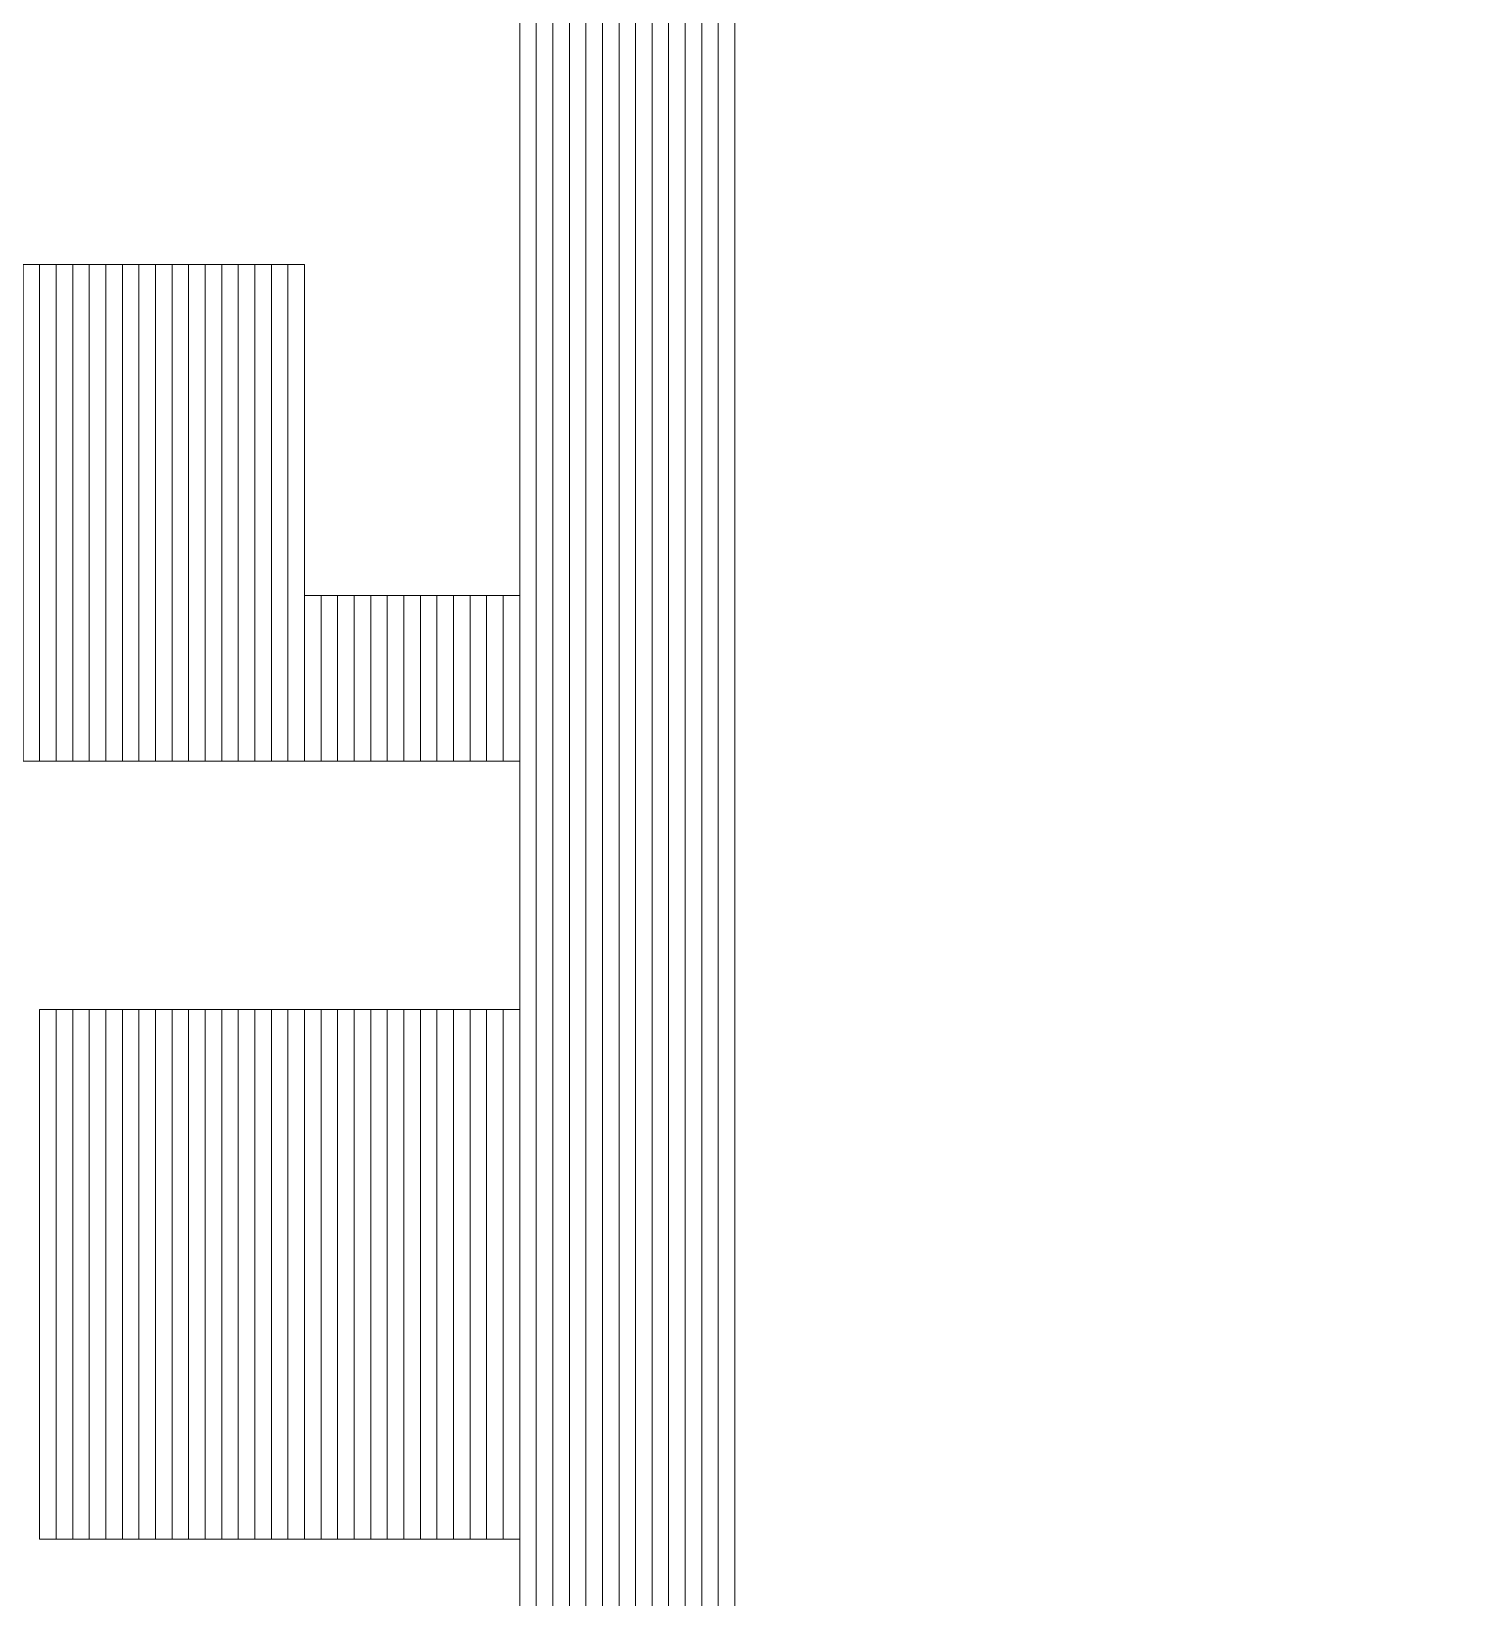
# Model space of a CAD drawing. Header units: millimetres. Extents: x -86 to 67, y -55 to 52.
# Drawn here: x 58.047 to 60.265, y 29.888 to 32.292 of the extents above; entities that cross this region are included whole.
import ezdxf

# ---------------------------------------------------------------- set-up
doc = ezdxf.new("R2010")
doc.units = ezdxf.units.MM
doc.header["$MEASUREMENT"] = 0
doc.layers.add('BG_OUTLINE', color=7, linetype='Continuous')
doc.layers.add('MA_PEN3', color=7, linetype='Continuous')

msp = doc.modelspace()

# ---------------------------------------------------------------- linework, layer by layer
at = {"layer": 'BG_OUTLINE', "color": 3, "lineweight": 9}
msp.add_open_spline([(-60.0926, 34.7331), (-60.0926, 34.7331), (63.7724, 34.7331), (63.7724, 34.7331), (63.7724, 34.7331), (64.585, 34.7336), (65.3646, 34.4113), (65.9396, 33.837), (65.9396, 33.837), (66.5146, 33.2627), (66.8379, 32.4797), (66.8384, 31.667), (66.8384, 31.667), (66.8384, 31.667), (66.8412, -52.28), (66.8412, -52.28), (66.8412, -52.28), (66.8412, -52.28), (66.8384, -52.1933), (66.8384, -52.1933), (66.8384, -52.1933), (66.8389, -53.006), (66.5166, -53.7856), (65.9424, -54.3606), (65.9424, -54.3606), (65.3681, -54.9356), (64.585, -55.2589), (63.7724, -55.2594), (63.7724, -55.2594), (63.7724, -55.2594), (-60.1869, -55.2594), (-60.1869, -55.2594), (-60.1869, -55.2594), (-60.1869, -55.2594), (-60.0853, -55.2518), (-60.0853, -55.2518), (-60.0853, -55.2518), (-60.8979, -55.2523), (-61.6775, -54.9299), (-62.2525, -54.3557), (-62.2525, -54.3557), (-62.8275, -53.7814), (-63.1508, -52.9984), (-63.1513, -52.1857), (-63.1513, -52.1857), (-63.1513, -52.1857), (-63.1587, 31.667), (-63.1587, 31.667), (-63.1587, 31.667), (-63.1592, 32.4797), (-62.8369, 33.2593), (-62.2626, 33.8343), (-62.2626, 33.8343), (-61.6883, 34.4093), (-60.9053, 34.7326), (-60.0926, 34.7331)], degree=3, knots=[0, 0, 0, 0, 0.071429, 0.071429, 0.071429, 0.071429, 0.142857, 0.142857, 0.142857, 0.142857, 0.214286, 0.214286, 0.214286, 0.214286, 0.285714, 0.285714, 0.285714, 0.285714, 0.357143, 0.357143, 0.357143, 0.357143, 0.428571, 0.428571, 0.428571, 0.428571, 0.5, 0.5, 0.5, 0.5, 0.571429, 0.571429, 0.571429, 0.571429, 0.642857, 0.642857, 0.642857, 0.642857, 0.714286, 0.714286, 0.714286, 0.714286, 0.785714, 0.785714, 0.785714, 0.785714, 0.857143, 0.857143, 0.857143, 0.857143, 0.928571, 0.928571, 0.928571, 0.928571, 1, 1, 1, 1], dxfattribs=at)
at = {"layer": 'MA_PEN3', "color": 5, "lineweight": 9}
for points in [[(58.7968, 34.3213), (58.7968, 34.3213), (58.8222, 34.3213), (58.8222, 34.3213), (58.8222, 34.3213), (58.8222, 34.3213), (58.8222, 20.9355), (58.8222, 20.9355), (58.8222, 20.9355), (58.8222, 20.9355), (58.7968, 20.9355), (58.7968, 20.9355), (58.7968, 20.9355), (58.7968, 20.9355), (58.7968, 34.3213), (58.7968, 34.3213)], [(58.8222, 34.3213), (58.8222, 34.3213), (58.8476, 34.3213), (58.8476, 34.3213), (58.8476, 34.3213), (58.8476, 34.3213), (58.8476, 20.9355), (58.8476, 20.9355), (58.8476, 20.9355), (58.8476, 20.9355), (58.8222, 20.9355), (58.8222, 20.9355), (58.8222, 20.9355), (58.8222, 20.9355), (58.8222, 34.3213), (58.8222, 34.3213)], [(58.8476, 34.3213), (58.8476, 34.3213), (58.873, 34.3213), (58.873, 34.3213), (58.873, 34.3213), (58.873, 34.3213), (58.873, 20.9355), (58.873, 20.9355), (58.873, 20.9355), (58.873, 20.9355), (58.8476, 20.9355), (58.8476, 20.9355), (58.8476, 20.9355), (58.8476, 20.9355), (58.8476, 34.3213), (58.8476, 34.3213)], [(58.873, 34.3213), (58.873, 34.3213), (58.8984, 34.3213), (58.8984, 34.3213), (58.8984, 34.3213), (58.8984, 34.3213), (58.8984, 20.9355), (58.8984, 20.9355), (58.8984, 20.9355), (58.8984, 20.9355), (58.873, 20.9355), (58.873, 20.9355), (58.873, 20.9355), (58.873, 20.9355), (58.873, 34.3213), (58.873, 34.3213)], [(58.8984, 34.3213), (58.8984, 34.3213), (58.9238, 34.3213), (58.9238, 34.3213), (58.9238, 34.3213), (58.9238, 34.3213), (58.9238, 20.9355), (58.9238, 20.9355), (58.9238, 20.9355), (58.9238, 20.9355), (58.8984, 20.9355), (58.8984, 20.9355), (58.8984, 20.9355), (58.8984, 20.9355), (58.8984, 34.3213), (58.8984, 34.3213)], [(58.9238, 34.3213), (58.9238, 34.3213), (58.9492, 34.3213), (58.9492, 34.3213), (58.9492, 34.3213), (58.9492, 34.3213), (58.9492, 20.9355), (58.9492, 20.9355), (58.9492, 20.9355), (58.9492, 20.9355), (58.9238, 20.9355), (58.9238, 20.9355), (58.9238, 20.9355), (58.9238, 20.9355), (58.9238, 34.3213), (58.9238, 34.3213)], [(58.9492, 34.3213), (58.9492, 34.3213), (58.9746, 34.3213), (58.9746, 34.3213), (58.9746, 34.3213), (58.9746, 34.3213), (58.9746, 20.9355), (58.9746, 20.9355), (58.9746, 20.9355), (58.9746, 20.9355), (58.9492, 20.9355), (58.9492, 20.9355), (58.9492, 20.9355), (58.9492, 20.9355), (58.9492, 34.3213), (58.9492, 34.3213)], [(58.9746, 34.3213), (58.9746, 34.3213), (59, 34.3213), (59, 34.3213), (59, 34.3213), (59, 34.3213), (59, 20.9355), (59, 20.9355), (59, 20.9355), (59, 20.9355), (58.9746, 20.9355), (58.9746, 20.9355), (58.9746, 20.9355), (58.9746, 20.9355), (58.9746, 34.3213), (58.9746, 34.3213)], [(59, 34.3213), (59, 34.3213), (59.0254, 34.3213), (59.0254, 34.3213), (59.0254, 34.3213), (59.0254, 34.3213), (59.0254, 20.9355), (59.0254, 20.9355), (59.0254, 20.9355), (59.0254, 20.9355), (59, 20.9355), (59, 20.9355), (59, 20.9355), (59, 20.9355), (59, 34.3213), (59, 34.3213)], [(59.0254, 34.3213), (59.0254, 34.3213), (59.0508, 34.3213), (59.0508, 34.3213), (59.0508, 34.3213), (59.0508, 34.3213), (59.0508, 20.9355), (59.0508, 20.9355), (59.0508, 20.9355), (59.0508, 20.9355), (59.0254, 20.9355), (59.0254, 20.9355), (59.0254, 20.9355), (59.0254, 20.9355), (59.0254, 34.3213), (59.0254, 34.3213)], [(59.0508, 34.3213), (59.0508, 34.3213), (59.0762, 34.3213), (59.0762, 34.3213), (59.0762, 34.3213), (59.0762, 34.3213), (59.0762, 20.9355), (59.0762, 20.9355), (59.0762, 20.9355), (59.0762, 20.9355), (59.0508, 20.9355), (59.0508, 20.9355), (59.0508, 20.9355), (59.0508, 20.9355), (59.0508, 34.3213), (59.0508, 34.3213)], [(59.0762, 34.3213), (59.0762, 34.3213), (59.1016, 34.3213), (59.1016, 34.3213), (59.1016, 34.3213), (59.1016, 34.3213), (59.1016, 20.9355), (59.1016, 20.9355), (59.1016, 20.9355), (59.1016, 20.9355), (59.0762, 20.9355), (59.0762, 20.9355), (59.0762, 20.9355), (59.0762, 20.9355), (59.0762, 34.3213), (59.0762, 34.3213)], [(59.1016, 34.3213), (59.1016, 34.3213), (59.127, 34.3213), (59.127, 34.3213), (59.127, 34.3213), (59.127, 34.3213), (59.127, 20.9355), (59.127, 20.9355), (59.127, 20.9355), (59.127, 20.9355), (59.1016, 20.9355), (59.1016, 20.9355), (59.1016, 20.9355), (59.1016, 20.9355), (59.1016, 34.3213), (59.1016, 34.3213)], [(58.0348, 31.9337), (58.0348, 31.9337), (58.0602, 31.9337), (58.0602, 31.9337), (58.0602, 31.9337), (58.0602, 31.9337), (58.0602, 31.1717), (58.0602, 31.1717), (58.0602, 31.1717), (58.0602, 31.1717), (58.0348, 31.1717), (58.0348, 31.1717), (58.0348, 31.1717), (58.0348, 31.1717), (58.0348, 31.9337), (58.0348, 31.9337)], [(58.0602, 31.9337), (58.0602, 31.9337), (58.0856, 31.9337), (58.0856, 31.9337), (58.0856, 31.9337), (58.0856, 31.9337), (58.0856, 31.1717), (58.0856, 31.1717), (58.0856, 31.1717), (58.0856, 31.1717), (58.0602, 31.1717), (58.0602, 31.1717), (58.0602, 31.1717), (58.0602, 31.1717), (58.0602, 31.9337), (58.0602, 31.9337)], [(58.0856, 31.9337), (58.0856, 31.9337), (58.111, 31.9337), (58.111, 31.9337), (58.111, 31.9337), (58.111, 31.9337), (58.111, 31.1717), (58.111, 31.1717), (58.111, 31.1717), (58.111, 31.1717), (58.0856, 31.1717), (58.0856, 31.1717), (58.0856, 31.1717), (58.0856, 31.1717), (58.0856, 31.9337), (58.0856, 31.9337)], [(58.111, 31.9337), (58.111, 31.9337), (58.1364, 31.9337), (58.1364, 31.9337), (58.1364, 31.9337), (58.1364, 31.9337), (58.1364, 31.1717), (58.1364, 31.1717), (58.1364, 31.1717), (58.1364, 31.1717), (58.111, 31.1717), (58.111, 31.1717), (58.111, 31.1717), (58.111, 31.1717), (58.111, 31.9337), (58.111, 31.9337)], [(58.1364, 31.9337), (58.1364, 31.9337), (58.1618, 31.9337), (58.1618, 31.9337), (58.1618, 31.9337), (58.1618, 31.9337), (58.1618, 31.1717), (58.1618, 31.1717), (58.1618, 31.1717), (58.1618, 31.1717), (58.1364, 31.1717), (58.1364, 31.1717), (58.1364, 31.1717), (58.1364, 31.1717), (58.1364, 31.9337), (58.1364, 31.9337)], [(58.1618, 31.9337), (58.1618, 31.9337), (58.1872, 31.9337), (58.1872, 31.9337), (58.1872, 31.9337), (58.1872, 31.9337), (58.1872, 31.1717), (58.1872, 31.1717), (58.1872, 31.1717), (58.1872, 31.1717), (58.1618, 31.1717), (58.1618, 31.1717), (58.1618, 31.1717), (58.1618, 31.1717), (58.1618, 31.9337), (58.1618, 31.9337)], [(58.1872, 31.9337), (58.1872, 31.9337), (58.2126, 31.9337), (58.2126, 31.9337), (58.2126, 31.9337), (58.2126, 31.9337), (58.2126, 31.1717), (58.2126, 31.1717), (58.2126, 31.1717), (58.2126, 31.1717), (58.1872, 31.1717), (58.1872, 31.1717), (58.1872, 31.1717), (58.1872, 31.1717), (58.1872, 31.9337), (58.1872, 31.9337)], [(58.2126, 31.9337), (58.2126, 31.9337), (58.238, 31.9337), (58.238, 31.9337), (58.238, 31.9337), (58.238, 31.9337), (58.238, 31.1717), (58.238, 31.1717), (58.238, 31.1717), (58.238, 31.1717), (58.2126, 31.1717), (58.2126, 31.1717), (58.2126, 31.1717), (58.2126, 31.1717), (58.2126, 31.9337), (58.2126, 31.9337)], [(58.238, 31.9337), (58.238, 31.9337), (58.2634, 31.9337), (58.2634, 31.9337), (58.2634, 31.9337), (58.2634, 31.9337), (58.2634, 31.1717), (58.2634, 31.1717), (58.2634, 31.1717), (58.2634, 31.1717), (58.238, 31.1717), (58.238, 31.1717), (58.238, 31.1717), (58.238, 31.1717), (58.238, 31.9337), (58.238, 31.9337)], [(58.2634, 31.9337), (58.2634, 31.9337), (58.2888, 31.9337), (58.2888, 31.9337), (58.2888, 31.9337), (58.2888, 31.9337), (58.2888, 31.1717), (58.2888, 31.1717), (58.2888, 31.1717), (58.2888, 31.1717), (58.2634, 31.1717), (58.2634, 31.1717), (58.2634, 31.1717), (58.2634, 31.1717), (58.2634, 31.9337), (58.2634, 31.9337)], [(58.2888, 31.9337), (58.2888, 31.9337), (58.3142, 31.9337), (58.3142, 31.9337), (58.3142, 31.9337), (58.3142, 31.9337), (58.3142, 31.1717), (58.3142, 31.1717), (58.3142, 31.1717), (58.3142, 31.1717), (58.2888, 31.1717), (58.2888, 31.1717), (58.2888, 31.1717), (58.2888, 31.1717), (58.2888, 31.9337), (58.2888, 31.9337)], [(58.3142, 31.9337), (58.3142, 31.9337), (58.3396, 31.9337), (58.3396, 31.9337), (58.3396, 31.9337), (58.3396, 31.9337), (58.3396, 31.1717), (58.3396, 31.1717), (58.3396, 31.1717), (58.3396, 31.1717), (58.3142, 31.1717), (58.3142, 31.1717), (58.3142, 31.1717), (58.3142, 31.1717), (58.3142, 31.9337), (58.3142, 31.9337)], [(58.3396, 31.9337), (58.3396, 31.9337), (58.365, 31.9337), (58.365, 31.9337), (58.365, 31.9337), (58.365, 31.9337), (58.365, 31.1717), (58.365, 31.1717), (58.365, 31.1717), (58.365, 31.1717), (58.3396, 31.1717), (58.3396, 31.1717), (58.3396, 31.1717), (58.3396, 31.1717), (58.3396, 31.9337), (58.3396, 31.9337)], [(58.365, 31.9337), (58.365, 31.9337), (58.3904, 31.9337), (58.3904, 31.9337), (58.3904, 31.9337), (58.3904, 31.9337), (58.3904, 31.1717), (58.3904, 31.1717), (58.3904, 31.1717), (58.3904, 31.1717), (58.365, 31.1717), (58.365, 31.1717), (58.365, 31.1717), (58.365, 31.1717), (58.365, 31.9337), (58.365, 31.9337)], [(58.3904, 31.9337), (58.3904, 31.9337), (58.4158, 31.9337), (58.4158, 31.9337), (58.4158, 31.9337), (58.4158, 31.9337), (58.4158, 31.1717), (58.4158, 31.1717), (58.4158, 31.1717), (58.4158, 31.1717), (58.3904, 31.1717), (58.3904, 31.1717), (58.3904, 31.1717), (58.3904, 31.1717), (58.3904, 31.9337), (58.3904, 31.9337)], [(58.4158, 31.9337), (58.4158, 31.9337), (58.4412, 31.9337), (58.4412, 31.9337), (58.4412, 31.9337), (58.4412, 31.9337), (58.4412, 31.1717), (58.4412, 31.1717), (58.4412, 31.1717), (58.4412, 31.1717), (58.4158, 31.1717), (58.4158, 31.1717), (58.4158, 31.1717), (58.4158, 31.1717), (58.4158, 31.9337), (58.4158, 31.9337)], [(58.4412, 31.9337), (58.4412, 31.9337), (58.4666, 31.9337), (58.4666, 31.9337), (58.4666, 31.9337), (58.4666, 31.9337), (58.4666, 31.1717), (58.4666, 31.1717), (58.4666, 31.1717), (58.4666, 31.1717), (58.4412, 31.1717), (58.4412, 31.1717), (58.4412, 31.1717), (58.4412, 31.1717), (58.4412, 31.9337), (58.4412, 31.9337)], [(58.4666, 31.4257), (58.4666, 31.4257), (58.492, 31.4257), (58.492, 31.4257), (58.492, 31.4257), (58.492, 31.4257), (58.492, 31.1717), (58.492, 31.1717), (58.492, 31.1717), (58.492, 31.1717), (58.4666, 31.1717), (58.4666, 31.1717), (58.4666, 31.1717), (58.4666, 31.1717), (58.4666, 31.4257), (58.4666, 31.4257)], [(58.492, 31.4257), (58.492, 31.4257), (58.5174, 31.4257), (58.5174, 31.4257), (58.5174, 31.4257), (58.5174, 31.4257), (58.5174, 31.1717), (58.5174, 31.1717), (58.5174, 31.1717), (58.5174, 31.1717), (58.492, 31.1717), (58.492, 31.1717), (58.492, 31.1717), (58.492, 31.1717), (58.492, 31.4257), (58.492, 31.4257)], [(58.5174, 31.4257), (58.5174, 31.4257), (58.5428, 31.4257), (58.5428, 31.4257), (58.5428, 31.4257), (58.5428, 31.4257), (58.5428, 31.1717), (58.5428, 31.1717), (58.5428, 31.1717), (58.5428, 31.1717), (58.5174, 31.1717), (58.5174, 31.1717), (58.5174, 31.1717), (58.5174, 31.1717), (58.5174, 31.4257), (58.5174, 31.4257)], [(58.5428, 31.4257), (58.5428, 31.4257), (58.5682, 31.4257), (58.5682, 31.4257), (58.5682, 31.4257), (58.5682, 31.4257), (58.5682, 31.1717), (58.5682, 31.1717), (58.5682, 31.1717), (58.5682, 31.1717), (58.5428, 31.1717), (58.5428, 31.1717), (58.5428, 31.1717), (58.5428, 31.1717), (58.5428, 31.4257), (58.5428, 31.4257)], [(58.5682, 31.4257), (58.5682, 31.4257), (58.5936, 31.4257), (58.5936, 31.4257), (58.5936, 31.4257), (58.5936, 31.4257), (58.5936, 31.1717), (58.5936, 31.1717), (58.5936, 31.1717), (58.5936, 31.1717), (58.5682, 31.1717), (58.5682, 31.1717), (58.5682, 31.1717), (58.5682, 31.1717), (58.5682, 31.4257), (58.5682, 31.4257)], [(58.5936, 31.4257), (58.5936, 31.4257), (58.619, 31.4257), (58.619, 31.4257), (58.619, 31.4257), (58.619, 31.4257), (58.619, 31.1717), (58.619, 31.1717), (58.619, 31.1717), (58.619, 31.1717), (58.5936, 31.1717), (58.5936, 31.1717), (58.5936, 31.1717), (58.5936, 31.1717), (58.5936, 31.4257), (58.5936, 31.4257)], [(58.619, 31.4257), (58.619, 31.4257), (58.6444, 31.4257), (58.6444, 31.4257), (58.6444, 31.4257), (58.6444, 31.4257), (58.6444, 31.1717), (58.6444, 31.1717), (58.6444, 31.1717), (58.6444, 31.1717), (58.619, 31.1717), (58.619, 31.1717), (58.619, 31.1717), (58.619, 31.1717), (58.619, 31.4257), (58.619, 31.4257)], [(58.6444, 31.4257), (58.6444, 31.4257), (58.6698, 31.4257), (58.6698, 31.4257), (58.6698, 31.4257), (58.6698, 31.4257), (58.6698, 31.1717), (58.6698, 31.1717), (58.6698, 31.1717), (58.6698, 31.1717), (58.6444, 31.1717), (58.6444, 31.1717), (58.6444, 31.1717), (58.6444, 31.1717), (58.6444, 31.4257), (58.6444, 31.4257)], [(58.6698, 31.4257), (58.6698, 31.4257), (58.6952, 31.4257), (58.6952, 31.4257), (58.6952, 31.4257), (58.6952, 31.4257), (58.6952, 31.1717), (58.6952, 31.1717), (58.6952, 31.1717), (58.6952, 31.1717), (58.6698, 31.1717), (58.6698, 31.1717), (58.6698, 31.1717), (58.6698, 31.1717), (58.6698, 31.4257), (58.6698, 31.4257)], [(58.6952, 31.4257), (58.6952, 31.4257), (58.7206, 31.4257), (58.7206, 31.4257), (58.7206, 31.4257), (58.7206, 31.4257), (58.7206, 31.1717), (58.7206, 31.1717), (58.7206, 31.1717), (58.7206, 31.1717), (58.6952, 31.1717), (58.6952, 31.1717), (58.6952, 31.1717), (58.6952, 31.1717), (58.6952, 31.4257), (58.6952, 31.4257)], [(58.7206, 31.4257), (58.7206, 31.4257), (58.746, 31.4257), (58.746, 31.4257), (58.746, 31.4257), (58.746, 31.4257), (58.746, 31.1717), (58.746, 31.1717), (58.746, 31.1717), (58.746, 31.1717), (58.7206, 31.1717), (58.7206, 31.1717), (58.7206, 31.1717), (58.7206, 31.1717), (58.7206, 31.4257), (58.7206, 31.4257)], [(58.746, 31.4257), (58.746, 31.4257), (58.7714, 31.4257), (58.7714, 31.4257), (58.7714, 31.4257), (58.7714, 31.4257), (58.7714, 31.1717), (58.7714, 31.1717), (58.7714, 31.1717), (58.7714, 31.1717), (58.746, 31.1717), (58.746, 31.1717), (58.746, 31.1717), (58.746, 31.1717), (58.746, 31.4257), (58.746, 31.4257)], [(58.7714, 31.4257), (58.7714, 31.4257), (58.7968, 31.4257), (58.7968, 31.4257), (58.7968, 31.4257), (58.7968, 31.4257), (58.7968, 31.1717), (58.7968, 31.1717), (58.7968, 31.1717), (58.7968, 31.1717), (58.7714, 31.1717), (58.7714, 31.1717), (58.7714, 31.1717), (58.7714, 31.1717), (58.7714, 31.4257), (58.7714, 31.4257)], [(58.0602, 30.7907), (58.0602, 30.7907), (58.0856, 30.7907), (58.0856, 30.7907), (58.0856, 30.7907), (58.0856, 30.7907), (58.0856, 29.9779), (58.0856, 29.9779), (58.0856, 29.9779), (58.0856, 29.9779), (58.0602, 29.9779), (58.0602, 29.9779), (58.0602, 29.9779), (58.0602, 29.9779), (58.0602, 30.7907), (58.0602, 30.7907)], [(58.0856, 30.7907), (58.0856, 30.7907), (58.111, 30.7907), (58.111, 30.7907), (58.111, 30.7907), (58.111, 30.7907), (58.111, 29.9779), (58.111, 29.9779), (58.111, 29.9779), (58.111, 29.9779), (58.0856, 29.9779), (58.0856, 29.9779), (58.0856, 29.9779), (58.0856, 29.9779), (58.0856, 30.7907), (58.0856, 30.7907)], [(58.111, 30.7907), (58.111, 30.7907), (58.1364, 30.7907), (58.1364, 30.7907), (58.1364, 30.7907), (58.1364, 30.7907), (58.1364, 29.9779), (58.1364, 29.9779), (58.1364, 29.9779), (58.1364, 29.9779), (58.111, 29.9779), (58.111, 29.9779), (58.111, 29.9779), (58.111, 29.9779), (58.111, 30.7907), (58.111, 30.7907)], [(58.1364, 30.7907), (58.1364, 30.7907), (58.1618, 30.7907), (58.1618, 30.7907), (58.1618, 30.7907), (58.1618, 30.7907), (58.1618, 29.9779), (58.1618, 29.9779), (58.1618, 29.9779), (58.1618, 29.9779), (58.1364, 29.9779), (58.1364, 29.9779), (58.1364, 29.9779), (58.1364, 29.9779), (58.1364, 30.7907), (58.1364, 30.7907)], [(58.1618, 30.7907), (58.1618, 30.7907), (58.1872, 30.7907), (58.1872, 30.7907), (58.1872, 30.7907), (58.1872, 30.7907), (58.1872, 29.9779), (58.1872, 29.9779), (58.1872, 29.9779), (58.1872, 29.9779), (58.1618, 29.9779), (58.1618, 29.9779), (58.1618, 29.9779), (58.1618, 29.9779), (58.1618, 30.7907), (58.1618, 30.7907)], [(58.1872, 30.7907), (58.1872, 30.7907), (58.2126, 30.7907), (58.2126, 30.7907), (58.2126, 30.7907), (58.2126, 30.7907), (58.2126, 29.9779), (58.2126, 29.9779), (58.2126, 29.9779), (58.2126, 29.9779), (58.1872, 29.9779), (58.1872, 29.9779), (58.1872, 29.9779), (58.1872, 29.9779), (58.1872, 30.7907), (58.1872, 30.7907)], [(58.2126, 30.7907), (58.2126, 30.7907), (58.238, 30.7907), (58.238, 30.7907), (58.238, 30.7907), (58.238, 30.7907), (58.238, 29.9779), (58.238, 29.9779), (58.238, 29.9779), (58.238, 29.9779), (58.2126, 29.9779), (58.2126, 29.9779), (58.2126, 29.9779), (58.2126, 29.9779), (58.2126, 30.7907), (58.2126, 30.7907)], [(58.238, 30.7907), (58.238, 30.7907), (58.2634, 30.7907), (58.2634, 30.7907), (58.2634, 30.7907), (58.2634, 30.7907), (58.2634, 29.9779), (58.2634, 29.9779), (58.2634, 29.9779), (58.2634, 29.9779), (58.238, 29.9779), (58.238, 29.9779), (58.238, 29.9779), (58.238, 29.9779), (58.238, 30.7907), (58.238, 30.7907)], [(58.2634, 30.7907), (58.2634, 30.7907), (58.2888, 30.7907), (58.2888, 30.7907), (58.2888, 30.7907), (58.2888, 30.7907), (58.2888, 29.9779), (58.2888, 29.9779), (58.2888, 29.9779), (58.2888, 29.9779), (58.2634, 29.9779), (58.2634, 29.9779), (58.2634, 29.9779), (58.2634, 29.9779), (58.2634, 30.7907), (58.2634, 30.7907)], [(58.2888, 30.7907), (58.2888, 30.7907), (58.3142, 30.7907), (58.3142, 30.7907), (58.3142, 30.7907), (58.3142, 30.7907), (58.3142, 29.9779), (58.3142, 29.9779), (58.3142, 29.9779), (58.3142, 29.9779), (58.2888, 29.9779), (58.2888, 29.9779), (58.2888, 29.9779), (58.2888, 29.9779), (58.2888, 30.7907), (58.2888, 30.7907)], [(58.3142, 30.7907), (58.3142, 30.7907), (58.3396, 30.7907), (58.3396, 30.7907), (58.3396, 30.7907), (58.3396, 30.7907), (58.3396, 29.9779), (58.3396, 29.9779), (58.3396, 29.9779), (58.3396, 29.9779), (58.3142, 29.9779), (58.3142, 29.9779), (58.3142, 29.9779), (58.3142, 29.9779), (58.3142, 30.7907), (58.3142, 30.7907)], [(58.3396, 30.7907), (58.3396, 30.7907), (58.365, 30.7907), (58.365, 30.7907), (58.365, 30.7907), (58.365, 30.7907), (58.365, 29.9779), (58.365, 29.9779), (58.365, 29.9779), (58.365, 29.9779), (58.3396, 29.9779), (58.3396, 29.9779), (58.3396, 29.9779), (58.3396, 29.9779), (58.3396, 30.7907), (58.3396, 30.7907)], [(58.365, 30.7907), (58.365, 30.7907), (58.3904, 30.7907), (58.3904, 30.7907), (58.3904, 30.7907), (58.3904, 30.7907), (58.3904, 29.9779), (58.3904, 29.9779), (58.3904, 29.9779), (58.3904, 29.9779), (58.365, 29.9779), (58.365, 29.9779), (58.365, 29.9779), (58.365, 29.9779), (58.365, 30.7907), (58.365, 30.7907)], [(58.3904, 30.7907), (58.3904, 30.7907), (58.4158, 30.7907), (58.4158, 30.7907), (58.4158, 30.7907), (58.4158, 30.7907), (58.4158, 29.9779), (58.4158, 29.9779), (58.4158, 29.9779), (58.4158, 29.9779), (58.3904, 29.9779), (58.3904, 29.9779), (58.3904, 29.9779), (58.3904, 29.9779), (58.3904, 30.7907), (58.3904, 30.7907)], [(58.4158, 30.7907), (58.4158, 30.7907), (58.4412, 30.7907), (58.4412, 30.7907), (58.4412, 30.7907), (58.4412, 30.7907), (58.4412, 29.9779), (58.4412, 29.9779), (58.4412, 29.9779), (58.4412, 29.9779), (58.4158, 29.9779), (58.4158, 29.9779), (58.4158, 29.9779), (58.4158, 29.9779), (58.4158, 30.7907), (58.4158, 30.7907)], [(58.4412, 30.7907), (58.4412, 30.7907), (58.4666, 30.7907), (58.4666, 30.7907), (58.4666, 30.7907), (58.4666, 30.7907), (58.4666, 29.9779), (58.4666, 29.9779), (58.4666, 29.9779), (58.4666, 29.9779), (58.4412, 29.9779), (58.4412, 29.9779), (58.4412, 29.9779), (58.4412, 29.9779), (58.4412, 30.7907), (58.4412, 30.7907)], [(58.4666, 30.7907), (58.4666, 30.7907), (58.492, 30.7907), (58.492, 30.7907), (58.492, 30.7907), (58.492, 30.7907), (58.492, 29.9779), (58.492, 29.9779), (58.492, 29.9779), (58.492, 29.9779), (58.4666, 29.9779), (58.4666, 29.9779), (58.4666, 29.9779), (58.4666, 29.9779), (58.4666, 30.7907), (58.4666, 30.7907)], [(58.492, 30.7907), (58.492, 30.7907), (58.5174, 30.7907), (58.5174, 30.7907), (58.5174, 30.7907), (58.5174, 30.7907), (58.5174, 29.9779), (58.5174, 29.9779), (58.5174, 29.9779), (58.5174, 29.9779), (58.492, 29.9779), (58.492, 29.9779), (58.492, 29.9779), (58.492, 29.9779), (58.492, 30.7907), (58.492, 30.7907)], [(58.5174, 30.7907), (58.5174, 30.7907), (58.5428, 30.7907), (58.5428, 30.7907), (58.5428, 30.7907), (58.5428, 30.7907), (58.5428, 29.9779), (58.5428, 29.9779), (58.5428, 29.9779), (58.5428, 29.9779), (58.5174, 29.9779), (58.5174, 29.9779), (58.5174, 29.9779), (58.5174, 29.9779), (58.5174, 30.7907), (58.5174, 30.7907)], [(58.5428, 30.7907), (58.5428, 30.7907), (58.5682, 30.7907), (58.5682, 30.7907), (58.5682, 30.7907), (58.5682, 30.7907), (58.5682, 29.9779), (58.5682, 29.9779), (58.5682, 29.9779), (58.5682, 29.9779), (58.5428, 29.9779), (58.5428, 29.9779), (58.5428, 29.9779), (58.5428, 29.9779), (58.5428, 30.7907), (58.5428, 30.7907)], [(58.5682, 30.7907), (58.5682, 30.7907), (58.5936, 30.7907), (58.5936, 30.7907), (58.5936, 30.7907), (58.5936, 30.7907), (58.5936, 29.9779), (58.5936, 29.9779), (58.5936, 29.9779), (58.5936, 29.9779), (58.5682, 29.9779), (58.5682, 29.9779), (58.5682, 29.9779), (58.5682, 29.9779), (58.5682, 30.7907), (58.5682, 30.7907)], [(58.5936, 30.7907), (58.5936, 30.7907), (58.619, 30.7907), (58.619, 30.7907), (58.619, 30.7907), (58.619, 30.7907), (58.619, 29.9779), (58.619, 29.9779), (58.619, 29.9779), (58.619, 29.9779), (58.5936, 29.9779), (58.5936, 29.9779), (58.5936, 29.9779), (58.5936, 29.9779), (58.5936, 30.7907), (58.5936, 30.7907)], [(58.619, 30.7907), (58.619, 30.7907), (58.6444, 30.7907), (58.6444, 30.7907), (58.6444, 30.7907), (58.6444, 30.7907), (58.6444, 29.9779), (58.6444, 29.9779), (58.6444, 29.9779), (58.6444, 29.9779), (58.619, 29.9779), (58.619, 29.9779), (58.619, 29.9779), (58.619, 29.9779), (58.619, 30.7907), (58.619, 30.7907)], [(58.6444, 30.7907), (58.6444, 30.7907), (58.6698, 30.7907), (58.6698, 30.7907), (58.6698, 30.7907), (58.6698, 30.7907), (58.6698, 29.9779), (58.6698, 29.9779), (58.6698, 29.9779), (58.6698, 29.9779), (58.6444, 29.9779), (58.6444, 29.9779), (58.6444, 29.9779), (58.6444, 29.9779), (58.6444, 30.7907), (58.6444, 30.7907)], [(58.6698, 30.7907), (58.6698, 30.7907), (58.6952, 30.7907), (58.6952, 30.7907), (58.6952, 30.7907), (58.6952, 30.7907), (58.6952, 29.9779), (58.6952, 29.9779), (58.6952, 29.9779), (58.6952, 29.9779), (58.6698, 29.9779), (58.6698, 29.9779), (58.6698, 29.9779), (58.6698, 29.9779), (58.6698, 30.7907), (58.6698, 30.7907)], [(58.6952, 30.7907), (58.6952, 30.7907), (58.7206, 30.7907), (58.7206, 30.7907), (58.7206, 30.7907), (58.7206, 30.7907), (58.7206, 29.9779), (58.7206, 29.9779), (58.7206, 29.9779), (58.7206, 29.9779), (58.6952, 29.9779), (58.6952, 29.9779), (58.6952, 29.9779), (58.6952, 29.9779), (58.6952, 30.7907), (58.6952, 30.7907)], [(58.7206, 30.7907), (58.7206, 30.7907), (58.746, 30.7907), (58.746, 30.7907), (58.746, 30.7907), (58.746, 30.7907), (58.746, 29.9779), (58.746, 29.9779), (58.746, 29.9779), (58.746, 29.9779), (58.7206, 29.9779), (58.7206, 29.9779), (58.7206, 29.9779), (58.7206, 29.9779), (58.7206, 30.7907), (58.7206, 30.7907)], [(58.746, 30.7907), (58.746, 30.7907), (58.7714, 30.7907), (58.7714, 30.7907), (58.7714, 30.7907), (58.7714, 30.7907), (58.7714, 29.9779), (58.7714, 29.9779), (58.7714, 29.9779), (58.7714, 29.9779), (58.746, 29.9779), (58.746, 29.9779), (58.746, 29.9779), (58.746, 29.9779), (58.746, 30.7907), (58.746, 30.7907)], [(58.7714, 30.7907), (58.7714, 30.7907), (58.7968, 30.7907), (58.7968, 30.7907), (58.7968, 30.7907), (58.7968, 30.7907), (58.7968, 29.9779), (58.7968, 29.9779), (58.7968, 29.9779), (58.7968, 29.9779), (58.7714, 29.9779), (58.7714, 29.9779), (58.7714, 29.9779), (58.7714, 29.9779), (58.7714, 30.7907), (58.7714, 30.7907)]]:
    msp.add_open_spline(points, degree=3, knots=[0, 0, 0, 0, 0.25, 0.25, 0.25, 0.25, 0.5, 0.5, 0.5, 0.5, 0.75, 0.75, 0.75, 0.75, 1, 1, 1, 1], dxfattribs=at)

doc.saveas('drawing.dxf')
